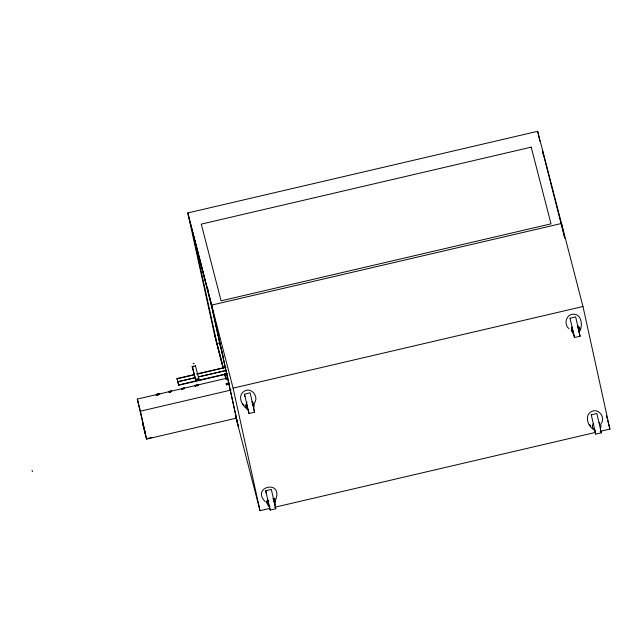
<?xml version="1.0" encoding="UTF-8"?>
<svg xmlns="http://www.w3.org/2000/svg" width="642" height="642" viewBox="0 0 642 642"><rect width="100%" height="100%" fill="white"/><g stroke="black" fill="none" stroke-linecap="round" stroke-linejoin="round"><path stroke-width="0.96" d="M244.482 394.228L250.099 392.8L254.569 412.172L248.976 413.472L247.716 408.657M248.976 413.472L244.498 394.1M265.7 490.825L271.317 489.397L275.787 508.769L270.194 510.077L268.934 505.254M270.194 510.077L265.716 490.705M570.024 318.28L575.641 316.851L580.111 336.223L574.51 337.531L573.25 332.708M574.51 337.531L570.04 318.159M591.242 414.884L596.859 413.456L601.329 432.828L595.728 434.128L594.468 429.313M595.728 434.128L591.258 414.756M579.301 332.219L579.838 328.704L577.88 325.775M579.766 331.12C583.257 324.732 581.243 312.67 571.902 314.339C565.554 315.736 563.949 325.012 569.085 328.76M158.173 393.915L158.751 393.979L158.173 393.915L158.389 394.846M171.085 390.906L171.655 390.97M184.551 388.049L183.989 387.896L184.206 388.819M197.118 385.81C196.203 384.542 197.913 384.678 197.712 385.874M254.665 402.686C258.878 396.403 251.399 387.038 244.49 391.002C236.449 395.913 242.235 406.803 248.759 410.086M253.759 408.16L254.304 404.653L252.346 401.723M267.521 499.733C266.045 502.18 267.224 505.76 269.977 506.69M275.883 499.283C282.793 479.237 250.653 486.724 265.282 501.763M274.977 504.764L275.522 501.25L273.564 498.32M571.837 327.187L571.292 330.702L573.25 333.631M593.056 423.784C591.579 426.24 592.759 429.819 595.519 430.742M601.426 423.343C605.013 417.79 599.821 409.299 593.12 410.936C584.051 413.504 586.957 425.598 593.585 429.442M600.519 428.816L601.056 425.301L599.098 422.372M181.846 389.542L182.095 389.1M247.026 402.197L245.645 405.431L246.833 408.785M253.389 404.324L254.24 403.232M274.607 500.921L275.458 499.829M578.932 328.375L579.782 327.292M156.439 394.533C155.525 395.657 157.025 393.594 156.704 395.44M156.279 395.127L157.611 394.276L159.176 394.453M168.958 391.925L169.424 391.572L169.031 391.981M169.183 392.11L171.599 391.259M182.047 389.782L182.336 388.562M195.168 385.497C194.253 386.62 195.754 384.558 195.433 386.404M195.007 386.091L196.34 385.24L197.905 385.417M182.456 388.723L183.973 388.193M157.21 395.119L156.977 394.196L157.539 393.995L157.788 394.918L157.178 395.039L157.755 394.838L157.539 393.995M157.009 394.276L157.571 394.076M170.122 392.11L169.889 391.179C170.66 390.424 171.141 392.318 170.09 392.029M169.921 391.267L170.475 391.066M170.162 391.829L170.62 391.668M183.034 389.1L182.793 388.169L183.387 388.057L183.604 388.892M223.239 368.468L214.709 335.485L187.793 212.935L537.675 131.313L582.984 306.515L609.9 429.065L600.158 431.336M235.325 414.387L236.834 420.213L212.325 308.633L192.496 231.947L217.004 343.518L219.62 342.908L223.633 358.445M192.239 366.51L195.441 365.763L198.868 379.101L195.666 379.847L192.239 366.51L195.666 379.847M192.359 367.039L193.956 366.67M177.834 382.078L177.064 378.539L194.598 374.455M196.548 373.997L225.775 367.176M177.128 378.828L194.662 374.735M197.592 374.053L225.84 367.457M195.417 377.608L177.874 381.701L178.653 385.232L227.364 373.869M226.594 370.33L198.338 376.926L226.602 370.402M195.425 377.681L177.89 381.765L177.064 378.539M195.553 379.318L198.755 378.571L198.868 379.101M178.588 384.951L227.3 373.58M137.934 401.884L137.316 399.091L228.111 377.913M228.937 382.841L226.144 383.876M226.096 383.659L228.977 382.993M229.202 383.86L226.321 384.534L226.433 384.983M226.385 384.775L229.266 384.109M187.793 212.935L233.102 388.137L582.984 306.515M137.316 399.091L140.446 411.185L231.232 390.007M146.488 438.711L152.379 437.338M142.837 424.21L146.577 439.096L236.392 418.143M273.083 498.882L275.033 498.425M268.878 501.113L266.928 501.562L267.233 502.991M236.039 417.942L260.018 510.687L269.768 508.416M274.64 507.276L595.278 432.475M571.436 330.124L572.752 330.373M245.894 406.065L247.218 406.322M267.112 502.67L268.436 502.919M159.754 394.501L159.32 394.188L159.689 394.573M589.268 424.442L590.817 425.815M242.507 403.786L244.064 405.158M195.906 386.002L195.706 385.16L196.291 385.04L196.516 385.882M580.111 336.223L579.63 334.53M601.329 432.828L600.848 431.127M254.569 412.172L253.317 407.349M275.787 508.769L275.306 507.076M197.479 384.951L197.728 385.786M158.751 393.979L158.983 394.91M606.401 415.543L607.155 418.44M607.653 420.374L609.9 429.065M188.258 215.046L212.093 307.213M219.62 343.438L220.623 347.314M217.004 343.518L223.28 367.794M224.788 373.612L226.289 379.438M214.243 333.375L223.28 368.299M224.78 374.117L226.04 378.973M236.071 417.773L238.078 425.534M224.748 374.294L226 379.141M177.826 382.006L178.653 385.232M137.661 400.833L145.533 434.554L142.412 422.46L142.564 423.158M32.1 470.426L32.397 471.581M578.675 330.694L579.196 332.829M274.535 503.954L274.88 505.374M578.105 328.279L578.49 329.892M573.081 332.002L571.918 327.051M252.563 404.227L252.948 405.832M273.781 500.824L274.166 502.437M247.539 407.943L246.376 402.999M268.757 504.548L267.594 499.596M577.511 325.743L577.904 327.436M251.977 401.691L252.37 403.377M273.195 498.288L273.588 499.982M564.759 238.302L561.509 223.472L211.627 305.102L238.543 427.644M564.125 235.726L542.378 150.324L543.662 156.199M537.675 131.313L538.132 133.424M538.349 134.403L539.858 141.248M233.102 388.137L260.018 510.687M207.575 288.106L208.225 291.035M209.3 295.93L219.62 342.908M195.441 365.763L195.561 366.293M140.446 411.185L146.577 439.096M265.836 491.603L266.117 492.976M244.618 395.007L244.899 396.379M193.266 363.332L193.9 363.516L193.266 363.332M198.049 385.16L198.482 385.465L198.049 385.16M531.191 147.162L201.267 224.13L221.097 300.817L551.021 223.849L531.191 147.162"/></g></svg>
